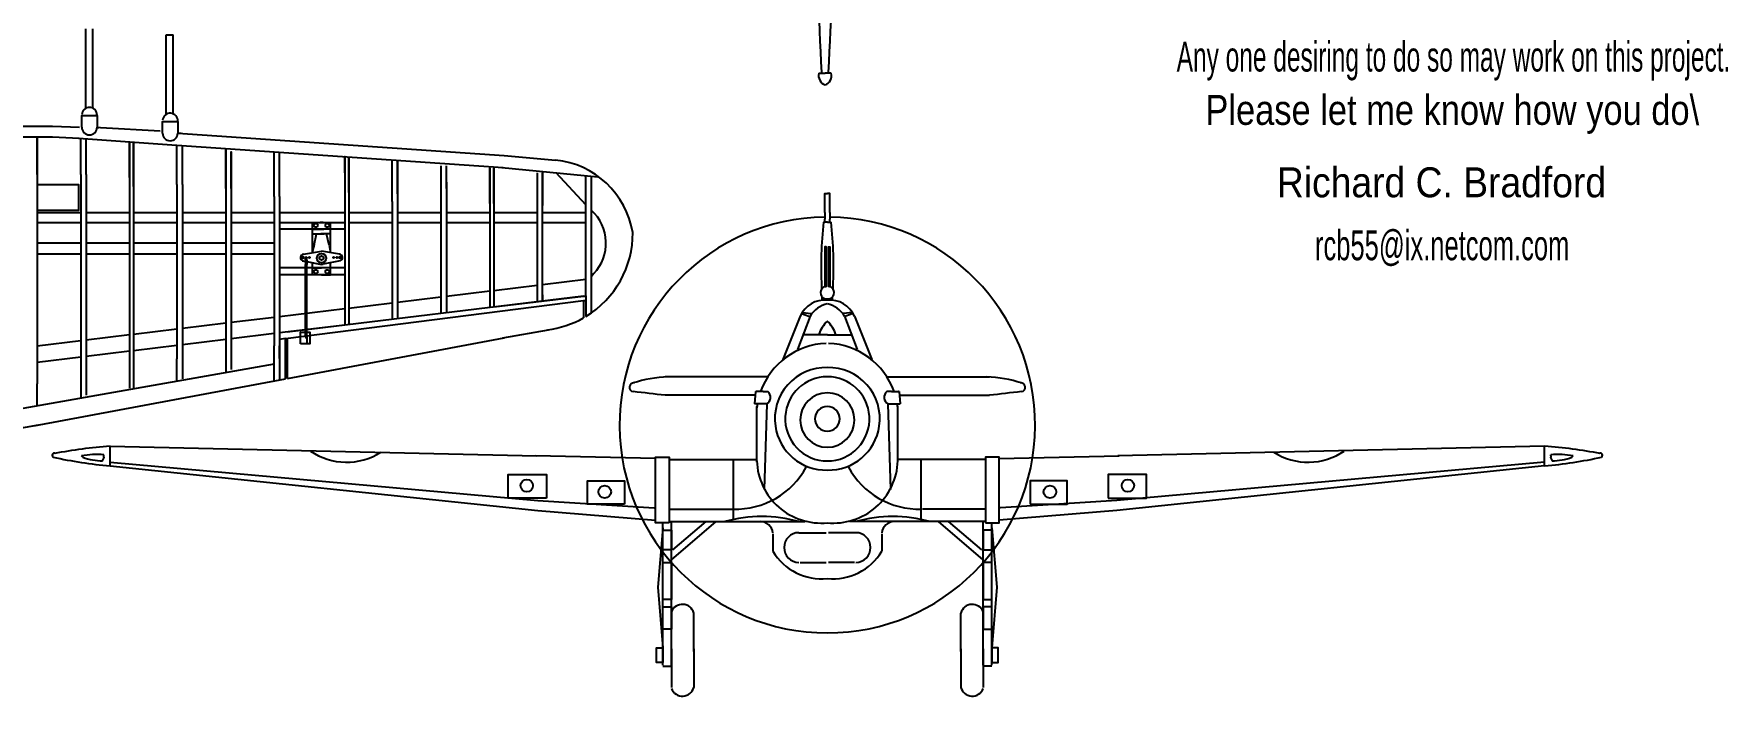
# Model space of a CAD drawing. Extents: x 0 to 123, y 0 to 85.
# Drawn here: x 44.2 to 122.8, y 0 to 30.7 of the extents above; entities that cross this region are included whole.
import ezdxf
from ezdxf.enums import TextEntityAlignment as Align

# ---------------------------------------------------------------- set-up
doc = ezdxf.new("R2010")
doc.units = 0
doc.layers.add('LAYER1', color=1, linetype='CONTINUOUS')

msp = doc.modelspace()

# ---------------------------------------------------------------- linework, layer by layer
at = {"layer": 'LAYER1', "color": 7, "linetype": 'CONTINUOUS'}
for points in [[(46.6251, 30.8988), (46.6251, 27.2128)], [(46.9504, 30.8988), (46.9504, 27.2128)], [(50.3654, 30.6278), (50.6906, 30.6278)], [(50.3654, 26.9417), (50.3654, 30.6278)], [(50.6906, 27.1706), (50.6906, 30.6278)], [(80.6149, 28.8514), (80.9026, 28.8514)], [(80.74, 28.9056), (80.74, 28.8514)], [(81.1902, 28.8514), (80.9026, 28.8514)], [(81.0652, 28.9056), (81.0652, 28.8514)], [(46.4625, 26.3455), (46.4625, 26.8875), (47.1672, 26.8875), (47.1672, 26.3455)], [(50.3654, 26.9417), (50.3654, 27.1706)], [(50.6906, 26.9417), (50.6906, 27.1706)], [(40.0662, 26.3997), (45.1074, 26.3997), (46.3541, 26.3517)], [(47.2214, 26.3455), (47.3298, 26.3393)], [(47.3298, 26.3393), (50.0943, 26.1829)], [(50.2028, 26.0745), (50.2028, 26.6165), (50.9074, 26.6165), (50.9074, 26.0745)], [(50.9074, 26.0745), (66.031, 25.0445)], [(50.9616, 26.0745), (51.0701, 26.0683)], [(40.0662, 25.8963), (45.0977, 25.8964), (46.3348, 25.8488)], [(44.3987, 24.1621), (44.3987, 25.8576), (44.3987, 24.1621)], [(50.8533, 25.5014), (46.2999, 25.8266)], [(46.4121, 24.1621), (46.4121, 25.8458)], [(46.4121, 24.1621), (46.4121, 25.8458)], [(46.6638, 24.1621), (46.6638, 25.8007)], [(46.6638, 24.1621), (46.6638, 25.8007)], [(48.6771, 24.0146), (48.6771, 25.6408), (48.6771, 23.6051)], [(48.8553, 23.6051), (48.8553, 25.6408), (48.8553, 23.6051)], [(50.8687, 23.6979), (50.8687, 25.5003)], [(50.8687, 23.6979), (50.8687, 25.5003)], [(50.8693, 25.5148), (65.9929, 24.4849)], [(51.1203, 23.6979), (51.1203, 25.4978)], [(51.1203, 23.6979), (51.1203, 25.4978)], [(53.1337, 23.5123), (53.1337, 25.3155)], [(53.1337, 25.3155), (53.1337, 23.5123)], [(53.3854, 23.5123), (53.3854, 25.2071), (53.3854, 23.5123)], [(55.3717, 23.141), (55.3717, 25.2082)], [(55.6234, 23.141), (55.6234, 25.1723)], [(58.6511, 24.2314), (58.6512, 24.9903), (58.6512, 23.3266)], [(58.8292, 24.9903), (58.8292, 23.3266)], [(58.8292, 23.3266), (58.8292, 24.9728)], [(60.8426, 22.9089), (60.8426, 24.8357)], [(60.8426, 22.9089), (60.8426, 24.8356)], [(61.0905, 23.2557), (61.0905, 24.7735), (61.0905, 22.9089)], [(63.1039, 24.5567), (63.1039, 23.5123)], [(63.3555, 23.5123), (63.3555, 24.5567)], [(65.3687, 22.8161), (65.3689, 24.4482), (65.3687, 22.8161)], [(65.547, 22.8161), (65.547, 24.4482), (65.547, 22.8161)], [(65.9226, 24.487), (70.3675, 24.0533)], [(66.031, 25.0445), (68.4161, 24.8277)], [(44.3987, 24.1621), (44.3987, 14.4615)], [(44.3987, 23.6893), (46.2999, 23.6894), (46.2999, 22.4968), (44.3987, 22.4968)], [(46.4121, 24.1621), (46.4121, 14.8328)], [(46.6638, 24.1621), (46.6638, 14.8328)], [(48.6771, 23.6051), (48.6771, 14.2575)], [(48.8553, 23.6051), (48.8553, 15.1113)], [(50.8687, 23.6979), (50.8687, 15.6219)], [(51.1203, 23.6979), (51.1203, 15.6219)], [(63.3555, 23.7978), (63.3555, 23.5123)], [(63.3555, 23.7978), (63.3555, 17.7564)], [(67.5604, 24.2314), (67.5604, 22.7232)], [(67.8121, 22.7232), (67.812, 24.2314), (67.8121, 22.7232)], [(69.8255, 22.7464), (68.443, 24.2411)], [(69.8255, 18.5419), (69.8255, 24.1062)], [(70.0771, 17.7518), (70.0771, 24.0817)], [(53.1337, 23.5123), (53.1337, 16.086)], [(53.3854, 23.5123), (53.3854, 16.086)], [(55.3717, 23.141), (55.3717, 16.2253)], [(55.6234, 23.141), (55.6234, 16.2253)], [(58.6512, 23.3266), (58.6512, 17.1853)], [(58.8292, 23.3266), (58.8292, 17.2069)], [(60.8426, 22.9089), (60.8426, 17.4513)], [(61.0905, 22.9089), (61.0905, 17.4814)], [(63.1039, 23.5123), (63.1039, 17.7258)], [(65.3687, 22.8161), (65.3688, 18.0008)], [(65.547, 22.8161), (65.547, 18.0225)], [(80.8948, 22.3989), (80.8948, 23.2733), (81.0095, 23.2733)], [(81.1241, 22.3989), (81.1241, 23.2733), (81.0095, 23.2733)], [(44.3987, 22.4039), (46.4121, 22.4039)], [(46.6638, 22.4039), (48.6771, 22.4039)], [(48.8553, 22.4039), (50.8687, 22.4039)], [(51.1203, 22.4039), (53.1337, 22.4039)], [(53.3854, 22.4039), (55.3717, 22.4039)], [(55.6234, 22.4039), (58.6512, 22.4039)], [(58.8292, 22.4039), (60.8426, 22.4039)], [(61.0905, 22.4039), (63.1039, 22.4039)], [(63.3555, 22.4039), (65.3687, 22.4039)], [(65.547, 22.4039), (67.5604, 22.4039)], [(67.5604, 22.7232), (67.5604, 18.5924)], [(67.8121, 18.2975), (67.8121, 22.7232)], [(67.8121, 22.4039), (69.8255, 22.4039)], [(80.8948, 22.3989), (80.8948, 22.085)], [(81.0095, 21.9551), (80.8948, 21.9551), (80.8948, 22.085)], [(81.0095, 21.9551), (81.1241, 21.9551), (81.1241, 22.085)], [(81.1241, 22.3989), (81.1241, 22.085)], [(44.3987, 21.9393), (46.4121, 21.9393)], [(46.6638, 21.9393), (48.6771, 21.9393)], [(48.8553, 21.9393), (50.8687, 21.9393)], [(51.1203, 21.9393), (53.1337, 21.9393)], [(53.3854, 21.9393), (55.3717, 21.9393)], [(55.6234, 21.9393), (58.6512, 21.9393)], [(58.6512, 21.6232), (55.6234, 21.6232)], [(57.1537, 20.5523), (57.1537, 21.9393)], [(57.1537, 21.6232), (57.5404, 21.6232)], [(57.1537, 21.4134), (57.5404, 21.4134)], [(57.1834, 21.415), (57.5999, 21.415)], [(57.2214, 20.8796), (57.3322, 21.415)], [(57.4641, 21.6229), (57.6737, 21.6229)], [(57.499, 21.4134), (57.6969, 21.4134)], [(57.5107, 21.9489), (57.6504, 21.9489)], [(57.9544, 21.415), (57.5379, 21.415)], [(57.9841, 21.6232), (57.5974, 21.6232)], [(57.9841, 21.4134), (57.5974, 21.4134)], [(57.9164, 20.8796), (57.8056, 21.415)], [(57.9841, 20.5523), (57.9841, 21.9393)], [(58.8292, 21.9393), (60.8426, 21.9393)], [(61.0905, 21.9393), (63.1039, 21.9393)], [(63.3555, 21.9393), (65.3687, 21.9393)], [(65.547, 21.9393), (67.5604, 21.9393)], [(67.8121, 21.9393), (69.8255, 21.9393)], [(80.8948, 21.9551), (80.8375, 21.9551)], [(81.1241, 21.9551), (81.1814, 21.9551)], [(46.4121, 20.979), (44.3987, 20.979)], [(46.4121, 20.4757), (44.3987, 20.4757)], [(48.6771, 20.979), (46.6638, 20.979)], [(48.6771, 20.4757), (46.6638, 20.4757)], [(50.8687, 20.979), (48.8553, 20.979)], [(50.8687, 20.4757), (48.8553, 20.4757)], [(53.1337, 20.979), (51.1203, 20.979)], [(53.1337, 20.4757), (51.1203, 20.4757)], [(55.3717, 20.979), (53.3854, 20.979)], [(55.3717, 20.4757), (53.3854, 20.4757)], [(56.7372, 20.4631), (57.5702, 20.6118)], [(57.1537, 20.5523), (57.2059, 20.8047)], [(57.2354, 20.9188), (57.1961, 20.7618)], [(57.5456, 20.4938), (57.6038, 20.4938)], [(58.4006, 20.4631), (57.5677, 20.6118)], [(57.9164, 20.8796), (57.9841, 20.5523)], [(80.8948, 18.9748), (80.9522, 18.9748), (80.9522, 20.8089), (80.8948, 20.8089), (80.8948, 18.9748)], [(81.1241, 18.9748), (81.0668, 18.9748), (81.0668, 20.8089), (81.1241, 20.8089), (81.1241, 18.9748)], [(58.6512, 19.8384), (55.6234, 19.8384)], [(56.6777, 20.1656), (56.8265, 20.1368)], [(56.8265, 20.1937), (56.8265, 20.3143)], [(56.8265, 20.1937), (56.8265, 19.9941)], [(56.8265, 16.6425), (56.8265, 19.9941)], [(56.886, 20.1937), (56.886, 20.3143)], [(56.886, 20.1937), (56.886, 19.9941)], [(56.886, 20.1253), (57.5689, 19.9931)], [(56.886, 16.6425), (56.886, 19.9941)], [(57.5702, 19.5111), (57.1537, 19.5111), (57.1537, 20.0763)], [(57.1537, 19.8384), (57.5702, 19.8384)], [(57.5573, 20.0747), (57.6038, 20.0747)], [(57.5677, 19.5111), (57.9841, 19.5111), (57.9841, 20.0763)], [(57.9841, 19.8384), (57.5677, 19.8384)], [(57.574, 19.9921), (57.6504, 20.0049)], [(58.4304, 20.1656), (57.6504, 20.0049)], [(58.6512, 19.5111), (55.6234, 19.5111)], [(65.547, 18.7893), (67.5604, 19.0337)], [(67.8121, 19.0643), (69.8255, 19.3087)], [(70.1856, 19.5697), (70.0771, 19.4304)], [(55.8944, 16.5606), (69.717, 18.3243)], [(69.717, 18.5287), (55.9781, 16.8607)], [(58.8292, 17.9737), (60.8426, 18.2182)], [(61.0905, 18.2482), (63.1039, 18.4927)], [(63.3555, 18.5232), (65.3688, 18.7677)], [(65.547, 18.0225), (69.717, 18.5287)], [(67.5604, 18.5924), (67.5604, 18.2687)], [(67.812, 18.5924), (67.8121, 18.2687)], [(69.717, 18.5287), (69.8255, 18.5287)], [(69.717, 18.3243), (69.717, 17.5237)], [(69.717, 18.3243), (69.8255, 18.3243)], [(69.8255, 18.5419), (69.8255, 17.5874)], [(80.7667, 18.4956), (80.7412, 18.5286)], [(80.7774, 18.3401), (80.7667, 18.4956)], [(81.2416, 18.3401), (81.2522, 18.4956)], [(81.2522, 18.4956), (81.2778, 18.5286)], [(51.1203, 17.0378), (53.1337, 17.2823)], [(53.3854, 17.3128), (55.3717, 17.554)], [(55.6234, 17.5845), (58.6512, 17.9521)], [(79.7486, 17.5993), (78.9462, 15.5933)], [(80.2071, 17.5993), (79.6339, 16.0518)], [(79.8059, 17.7139), (80.1498, 17.5993)], [(79.8632, 17.7712), (80.2644, 17.7139)], [(80.1498, 17.5993), (80.1997, 17.5793)], [(80.2644, 17.7139), (80.2871, 17.711)], [(81.7545, 17.7139), (81.7319, 17.711)], [(82.1558, 17.7712), (81.7545, 17.7139)], [(81.8119, 17.5993), (82.385, 16.0518)], [(81.8692, 17.5993), (81.8193, 17.5793)], [(82.2131, 17.7139), (81.8692, 17.5993)], [(82.2704, 17.5993), (83.0728, 15.5933)], [(46.6638, 16.4968), (48.6771, 16.7412)], [(48.8553, 16.7628), (50.8687, 17.0073)], [(53.1337, 16.5154), (51.1203, 16.271)], [(55.3717, 16.7871), (53.3854, 16.546)], [(58.6512, 17.1853), (55.6234, 16.8177)], [(55.8944, 16.5606), (55.6234, 16.5142)], [(55.8944, 14.6972), (55.8944, 16.5606), (55.8944, 16.5606)], [(55.9873, 14.7145), (66.031, 16.5884)], [(55.9873, 14.7145), (55.9873, 16.5711)], [(56.5991, 16.3173), (56.5991, 16.8594), (57.0328, 16.8594), (57.0328, 16.3173), (56.5991, 16.3173)], [(56.886, 16.6425), (56.886, 16.3173)], [(65.9768, 16.5884), (68.0909, 16.9678)], [(81.0095, 16.7396), (79.8796, 16.7396)], [(81.0095, 16.7396), (82.1394, 16.7396)], [(44.3987, 16.2218), (46.4121, 16.4662)], [(48.6771, 15.9744), (46.6638, 15.7299)], [(50.8687, 16.2404), (48.8553, 15.996)], [(53.1337, 16.086), (53.1337, 14.9774)], [(53.3854, 16.086), (53.3854, 15.1248)], [(55.3717, 14.5997), (55.3717, 16.2253)], [(55.6234, 16.2253), (55.6234, 14.6602)], [(55.6234, 15.632), (55.6234, 16.2253)], [(55.3717, 15.3709), (35.9968, 11.9643)], [(46.4121, 15.6994), (44.3987, 15.4549)], [(48.6771, 15.1113), (48.6771, 14.2575)], [(48.8553, 15.1113), (48.8553, 14.2575)], [(50.8687, 14.5827), (50.8687, 15.6219)], [(51.1203, 15.6219), (51.1203, 14.6911)], [(44.2401, 12.5229), (55.8944, 14.6972)], [(44.3987, 13.4416), (44.3987, 14.4615)], [(46.4121, 14.8328), (46.4121, 13.8238)], [(46.6638, 14.8328), (46.6638, 13.9322)], [(78.2584, 14.7909), (73.5014, 14.7909)], [(83.7605, 14.7909), (88.5176, 14.7909)], [(73.9599, 13.9312), (73.5014, 13.9312)], [(77.6678, 13.9312), (73.616, 13.9312)], [(77.685, 14.1032), (77.6277, 13.53)], [(77.7109, 13.53), (77.6277, 13.53)], [(77.685, 14.1032), (77.7109, 14.1032)], [(78.0349, 14.1032), (77.7109, 14.1032)], [(78.0349, 13.53), (77.7109, 13.53)], [(77.7426, 10.8363), (77.7426, 13.4154)], [(78.0349, 14.1032), (78.2582, 14.1032)], [(78.2009, 13.53), (78.0349, 13.53)], [(78.2009, 13.53), (78.0865, 9.5754)], [(83.984, 14.1032), (83.7608, 14.1032)], [(83.8181, 13.53), (83.9325, 9.5754)], [(83.8181, 13.53), (83.984, 13.53)], [(83.984, 14.1032), (84.308, 14.1032)], [(83.984, 13.53), (84.308, 13.53)], [(84.2764, 10.8363), (84.2764, 13.4154)], [(84.3339, 14.1032), (84.308, 14.1032)], [(84.308, 13.53), (84.3913, 13.53)], [(84.3339, 14.1032), (84.3913, 13.53)], [(84.3511, 13.9312), (88.403, 13.9312)], [(88.0591, 13.9312), (88.5176, 13.9312)], [(36.175, 11.0786), (44.4538, 12.5627)], [(46.5066, 11.0655), (46.4493, 11.1228)], [(47.481, 11.1228), (47.481, 11.1802)], [(47.7675, 11.5814), (67.5408, 11.1229)], [(47.7675, 10.6643), (47.7675, 11.5814)], [(73.0429, 11.0094), (67.4834, 11.1229)], [(73.6733, 8.0279), (73.0429, 8.0279), (73.0429, 11.0655), (73.6733, 11.0655), (73.6733, 8.0279)], [(88.3456, 8.0279), (88.9761, 8.0279), (88.9761, 11.0656), (88.3456, 11.0656), (88.3456, 8.0279)], [(88.9761, 11.0094), (94.5355, 11.1229)], [(114.2514, 11.5814), (94.4782, 11.1229)], [(114.2514, 10.6644), (114.2514, 11.5814)], [(114.538, 11.1229), (114.538, 11.1802)], [(115.5123, 11.0656), (115.5696, 11.1229)], [(47.7675, 10.8363), (67.5981, 9.0596)], [(47.7675, 10.6643), (67.5981, 8.6011)], [(67.9993, 9.1742), (66.2225, 9.1742), (66.2225, 10.2631), (67.9993, 10.2632), (67.9993, 9.1742)], [(73.6733, 10.9509), (77.628, 10.9509)], [(76.6536, 8.1999), (76.6536, 10.9509)], [(77.628, 10.9509), (77.7426, 10.9509)], [(84.391, 10.9509), (84.2764, 10.9509)], [(88.3456, 10.9509), (84.391, 10.9509)], [(85.3653, 8.1999), (85.3653, 10.9509)], [(94.0197, 9.1742), (95.7964, 9.1742), (95.7964, 10.2632), (94.0197, 10.2632), (94.0197, 9.1742)], [(114.2514, 10.8363), (94.4209, 9.0596)], [(114.2514, 10.6644), (94.4209, 8.6011)], [(71.61, 8.8876), (69.8906, 8.8876), (69.8906, 9.9766), (71.61, 9.9766), (71.61, 8.8876)], [(90.4089, 8.8876), (92.1283, 8.8876), (92.1283, 9.9766), (90.4089, 9.9766), (90.4089, 8.8876)], [(67.5981, 9.0596), (72.9856, 8.7157)], [(72.9856, 8.7157), (73.0429, 8.7157)], [(73.6733, 8.6584), (76.5963, 8.6584)], [(88.3456, 8.6584), (85.4226, 8.6584)], [(89.0334, 8.7157), (88.9761, 8.7157)], [(94.4209, 9.0596), (89.0334, 8.7157)], [(67.5981, 8.6011), (73.0429, 8.1426)], [(73.3868, 1.4368), (73.3868, 8.0279)], [(73.6733, 8.0852), (79.9779, 8.0852)], [(73.788, 6.3085), (75.8513, 8.0852)], [(73.788, 8.0279), (73.788, 8.0852)], [(73.788, 1.4368), (73.788, 8.0279)], [(73.8453, 6.767), (75.3927, 8.0852)], [(88.3456, 8.0852), (82.0411, 8.0852)], [(88.231, 6.3085), (86.1677, 8.0852)], [(88.1737, 6.767), (86.6262, 8.0852)], [(88.231, 8.0279), (88.231, 8.0852)], [(88.231, 1.4368), (88.231, 8.0279)], [(88.6322, 1.4368), (88.6322, 8.0279)], [(94.4209, 8.6011), (88.9761, 8.1426)], [(73.3868, 7.7987), (73.1575, 5.0476), (73.3868, 2.2393)], [(73.788, 6.767), (73.3868, 6.767), (73.3868, 7.684), (73.788, 7.684), (73.788, 6.767)], [(78.4877, 7.5121), (78.4877, 6.7097)], [(79.6913, 7.5694), (80.9522, 7.5694)], [(82.3277, 7.5694), (81.0668, 7.5694)], [(83.5313, 7.5121), (83.5313, 6.7097)], [(88.231, 6.767), (88.6322, 6.767), (88.6322, 7.6841), (88.231, 7.6841), (88.231, 6.767)], [(88.6322, 7.7987), (88.8615, 5.0476), (88.6322, 2.2393)], [(73.788, 4.4745), (73.3868, 4.4745), (73.3868, 6.1939), (73.788, 6.1939), (73.788, 4.4745)], [(79.7486, 6.1939), (80.9522, 6.1939)], [(82.2704, 6.1939), (81.0668, 6.1939)], [(88.231, 4.4745), (88.6322, 4.4745), (88.6322, 6.1939), (88.231, 6.1939), (88.231, 4.4745)], [(73.788, 3.0989), (73.3868, 3.0989), (73.3868, 4.1306), (73.788, 4.1306), (73.788, 3.0989)], [(88.231, 3.0989), (88.6322, 3.0989), (88.6322, 4.1306), (88.231, 4.1306), (88.231, 3.0989)], [(73.788, 2.0673), (73.788, 3.844)], [(74.8196, 2.0673), (74.8196, 3.844)], [(87.1994, 2.0673), (87.1994, 3.844)], [(88.231, 2.0673), (88.231, 3.844)], [(73.3868, 1.5515), (73.1002, 1.5515), (73.1002, 2.2393), (73.3868, 2.2393), (73.3868, 1.5515)], [(73.788, 2.1819), (73.788, 0.4052)], [(74.8196, 2.1819), (74.8196, 0.4052)], [(87.1994, 2.1819), (87.1994, 0.4052)], [(88.231, 2.1819), (88.231, 0.4052)], [(88.6322, 1.5515), (88.9188, 1.5515), (88.9188, 2.2393), (88.6322, 2.2393), (88.6322, 1.5515)], [(73.3868, 1.3795), (73.788, 1.3795)], [(88.6322, 1.3795), (88.231, 1.3795)]]:
    msp.add_lwpolyline(points, dxfattribs=at)
for centre, radius in [((57.3024, 21.8017), 0.0892), ((57.8354, 21.8017), 0.0892), ((57.5677, 20.2846), 0.2145), ((57.5702, 20.2846), 0.2145), ((56.7075, 20.3143), 0.0421), ((56.8562, 20.3143), 0.0297), ((57.005, 20.3143), 0.0298), ((57.3024, 19.6599), 0.0892), ((57.5677, 20.2916), 0.0962), ((57.8354, 19.6599), 0.0892), ((58.1329, 20.3143), 0.0298), ((58.2816, 20.3143), 0.0297), ((58.4304, 20.3143), 0.0421), ((67.0822, 9.7473), 0.2866), ((70.693, 9.4608), 0.2922), ((91.3259, 9.4608), 0.2922), ((94.9367, 9.7474), 0.2866)]:
    msp.add_circle(centre, radius, dxfattribs=at)
for centre, radius, start, end in [((275.559, 39.6628), 195.1157, 180.9304, 183.1605), ((-113.7538, 39.6627), 195.1157, -3.1604, -0.9304), ((81.0652, 28.743), 0.4632, 166.4644, 249.4435), ((80.74, 28.743), 0.4631, -69.4435, 13.5358), ((46.8149, 26.9146), 0.3534, 133.5876, 175.5997), ((46.8149, 26.9146), 0.3534, 46.4178, 133.5876), ((46.8149, 26.9146), 0.3534, -4.3977, 46.4178), ((50.5551, 26.6436), 0.3534, -4.3988, 175.5988), ((46.8149, 26.3455), 0.3523, 180, 0), ((46.8691, 26.3726), 0.3534, -13.3019, -4.3975), ((50.5551, 26.0745), 0.3524, 180, 0), ((67.9994, 20.7995), 4.0497, 9.486, 84.094), ((68.716, 20.9808), 2.0374, -43.839, 48.0825), ((81.0095, 12.5557), 9.6287, 90.6822, -90), ((81.0095, 12.5557), 9.6287, -90, 89.318), ((67.4898, 21.4385), 4.504, -58.7632, 0.3619), ((99.6229, 19.8511), 18.9028, 173.6094, 182.6365), ((62.3961, 19.8511), 18.9028, -2.6364, 6.3907), ((56.7389, 20.3127), 0.1504, 90.6322, 257.95), ((58.399, 20.3127), 0.1504, -77.9501, 89.3722), ((80.9808, 18.6882), 0.288, 145.8267, 213.6718), ((99.6229, 19.8511), 18.9028, 182.6365, 183.0359), ((80.9808, 18.6882), 0.288, 95.7101, 145.8267), ((81.0381, 18.6882), 0.288, 34.1724, 84.2899), ((62.3961, 19.8511), 18.9028, -3.0359, -2.6364), ((81.0381, 18.6882), 0.288, -33.6718, 34.1724), ((80.9171, 17.0612), 1.2865, 85.8841, 155.2738), ((81.3247, 16.8829), 1.3275, 103.7366, 147.3394), ((80.9808, 18.6882), 0.288, 221.9783, -84.291), ((81.0381, 18.6882), 0.288, 264.2909, -41.9783), ((81.1018, 17.0612), 1.2865, 24.7263, 94.1163), ((80.6943, 16.8829), 1.3275, 32.6606, 76.2637), ((67.4898, 21.4385), 4.504, -83.0263, -60.3629), ((82.2799, 16.1187), 1.7832, 135.4335, 159.623), ((79.739, 16.1187), 1.7832, 20.3767, 44.5663), ((56.8986, 16.6299), 0.0732, 170.0845, 260.0774), ((81.0859, 12.976), 3.3651, 92.2775, 160.4293), ((80.9331, 12.976), 3.3651, 19.5707, 87.7225), ((80.9522, 12.8423), 2.3749, 88.6174, 188.3257), ((81.0668, 12.8423), 2.3749, -8.3257, 91.383), ((72.0399, 14.3038), 0.2026, 81.8746, 261.8651), ((73.9957, 8.0279), 6.7736, 93.2135, 107.0359), ((81.0095, 12.8423), 1.952, 90, 176.6338), ((81.0095, 12.8423), 1.952, 3.3662, 90), ((88.0232, 8.0279), 6.7737, 72.9641, 86.7865), ((89.9791, 14.3038), 0.2026, -81.866, 98.1254), ((59.4309, -101.4699), 116.2558, 83.0484, 83.7877), ((81.0859, 12.976), 3.3651, 170.5233, 173.48), ((78.0117, 13.8384), 0.3617, -58.4755, 47.0555), ((81.0095, 12.7849), 1.2609, 90, 180), ((81.0095, 12.8423), 0.5731, 90, 180), ((81.0095, 12.7849), 1.2609, 0, 90), ((81.0095, 12.8423), 0.5731, 0, 90), ((84.0072, 13.8384), 0.3617, 132.9445, 238.4765), ((80.9331, 12.976), 3.3651, 6.5201, 9.4768), ((102.5882, -101.4699), 116.2558, 96.2123, 96.9516), ((81.0095, 12.8423), 1.952, 176.6338, -90), ((81.0095, 12.7849), 1.2609, 180, -90), ((81.0095, 12.8423), 0.5731, 180, -90), ((81.0095, 12.8423), 1.952, -90, 3.3662), ((81.0095, 12.8423), 0.5731, -90, 0), ((81.0095, 12.7849), 1.2609, -90, 0), ((80.9522, 12.8423), 2.3749, 188.3257, -88.6174), ((81.0668, 12.8423), 2.3749, 268.617, -8.3257), ((45.1884, 11.1515), 0.1033, 56.3091, 236.3126), ((49.7146, 32.3221), 21.7451, 257.8317, 264.8628), ((50.0744, -15.5638), 27.2431, 94.8575, 100.3318), ((47.1944, 7.0249), 4.1651, 86.0551, 100.305), ((47.4732, 13.6889), 2.7958, 249.7749, 268.9857), ((47.309, 11.0655), 0.1812, -71.5735, 18.4329), ((58.7293, 13.8038), 2.9704, 235.6282, -57.6388), ((103.2896, 13.8039), 2.9704, 237.6389, -55.6287), ((111.9446, -15.5638), 27.243, 79.6682, 85.1426), ((112.3043, 32.3221), 21.7451, -84.8627, -77.8317), ((114.7099, 11.0656), 0.1812, 161.5673, 251.5701), ((114.8246, 7.0249), 4.1651, 79.6951, 93.945), ((114.5458, 13.689), 2.7958, -88.986, -69.7752), ((116.8306, 11.1515), 0.1033, -56.3252, 123.693), ((76.7465, 12.4055), 3.7483, 268.5807, -28.6733), ((80.7227, 10.9959), 2.9818, 181.9664, -84.4808), ((81.2963, 10.9959), 2.9818, 264.4807, -1.9664), ((85.2725, 12.4055), 3.7483, 208.6733, -88.5808), ((77.9719, 1.7592), 6.5555, 74.7943, 105.2059), ((77.8963, 7.4886), 0.5969, 7.7763, 88.2501), ((84.0471, 1.7592), 6.5555, 74.7943, 105.2058), ((84.1227, 7.4887), 0.5969, 91.7514, 172.2238), ((79.6913, 6.8817), 0.6877, 90, -90), ((82.3277, 6.8817), 0.6878, -90, 90), ((80.7372, 8.0566), 2.6219, 210.9101, -84.04), ((81.2817, 8.0566), 2.622, 264.0402, -30.9102), ((74.2945, 3.7066), 0.5428, 14.6702, 158.969), ((87.7244, 3.7066), 0.5427, 21.0311, 165.33), ((74.2945, 0.5427), 0.5427, 201.031, -14.6702), ((87.7244, 0.5427), 0.5428, 194.67, -21.0287)]:
    msp.add_arc(centre, radius, start, end, dxfattribs=at)

# ---------------------------------------------------------------- texts
at = {"layer": 'LAYER1', "color": 7}
for s, p, p2 in [('Any one desiring to do so may work on this project.', (97.1991, 28.9277), (122.8564, 28.9277)), ('Please let me know how you do\\', (98.5291, 26.4577), (121.4126, 26.4577)), ('Richard C. Bradford', (101.8412, 23.1042), (117.0969, 23.1042)), ('rcb55@ix.netcom.com', (103.6068, 20.1876), (115.3952, 20.1876))]:
    msp.add_text(s, height=1.3869, dxfattribs=at).set_placement(p, p2, align=Align.ALIGNED)

doc.saveas('drawing.dxf')
